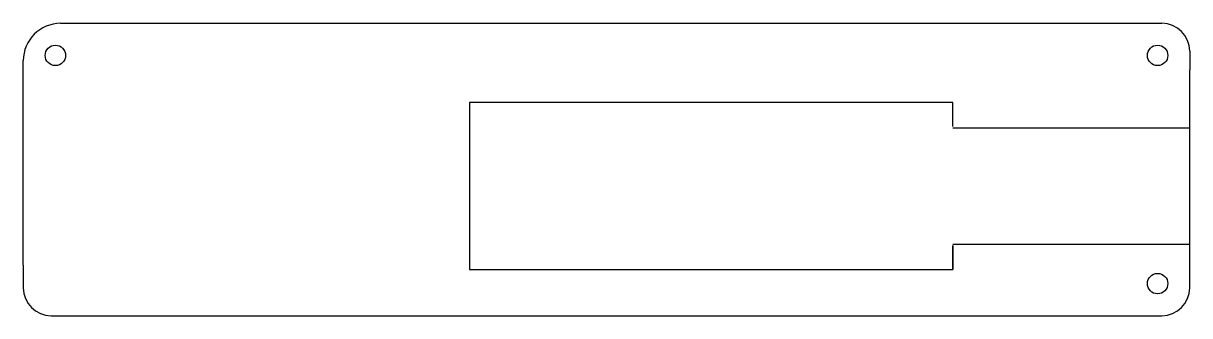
# Model space of a CAD drawing. Header units: inches. Extents: x 365 to 491, y -48 to -17.
import ezdxf

# ---------------------------------------------------------------- set-up
doc = ezdxf.new("R2010")
doc.units = ezdxf.units.IN
doc.header["$MEASUREMENT"] = 0

msp = doc.modelspace()

# ---------------------------------------------------------------- linework, layer by layer
for p, q in [((369.5, -17), (474.5, -17)), ((474.5, -17), (488, -17)), ((491, -20), (491, -22)), ((365.5, -23), (365.5, -21)), ((491, -45.45), (491, -22)), ((365.5, -43), (365.5, -23)), ((465.5, -25.5), (413.5, -25.5)), ((413.5, -25.5), (413.5, -43.5)), ((465.5, -25.5), (414.5, -25.5)), ((465.5, -28.1), (465.5, -25.5)), ((465.5, -28.25), (491, -28.25)), ((465.5, -40.75), (491, -40.75)), ((465.5, -40.9), (465.5, -43.5)), ((465.5, -43.5), (465.5, -40.9)), ((365.5, -43), (365.5, -45.45)), ((413.5, -43.5), (465.5, -43.5)), ((368.5, -48.45), (488, -48.45))]:
    msp.add_line(p, q)
for centre in [(368.95, -20.45), (487.55, -20.45), (487.55, -45)]:
    msp.add_circle(centre, 1.1)
for centre, radius, start, end in [((369.5, -21), 4, 90, 180), ((488, -20), 3, 0, 90), ((368.5, -45.45), 3, 180, 270), ((488, -45.45), 3, 270, 0)]:
    msp.add_arc(centre, radius, start, end)

doc.saveas('drawing.dxf')
